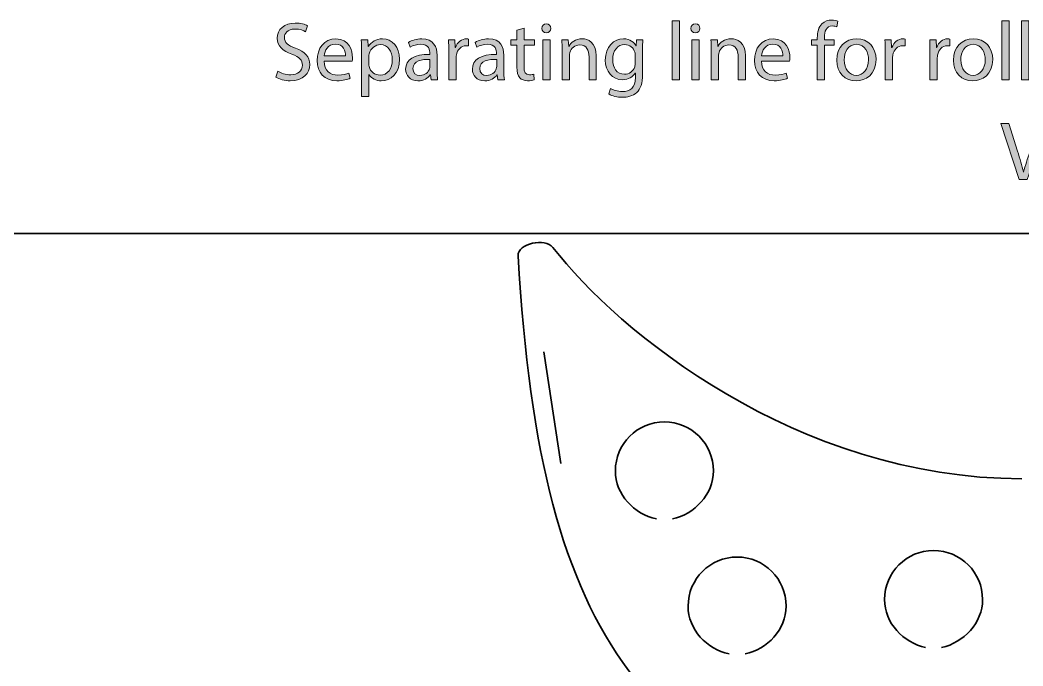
# Model space of a CAD drawing. Header units: inches. Extents: x 2019 to 3086, y -2762 to -1970.
# Drawn here: x 2358.1 to 2511.5, y -2069.2 to -1970.4 of the extents above; entities that cross this region are included whole.
import ezdxf

# ---------------------------------------------------------------- set-up
doc = ezdxf.new("R2010")
doc.units = ezdxf.units.IN
doc.header["$MEASUREMENT"] = 0
doc.layers.add('Layer 1', color=7, linetype='Continuous')

# ---------------------------------------------------------------- blocks, each defined once
blk = doc.blocks.new('block 2')
at = {"layer": 'Layer 1', "true_color": 0x231f20}
h = blk.add_hatch(color=179, dxfattribs=at)
h.dxf.hatch_style = 2
edge = h.paths.add_edge_path()
edge.add_spline(control_points=[(2397.56, -1978.24), (2398.06, -1978.55), (2398.78, -1978.8), (2399.54, -1978.8), (2400.67, -1978.8), (2401.33, -1978.2), (2401.33, -1977.34), (2401.33, -1976.54), (2400.88, -1976.08), (2399.72, -1975.64), (2398.33, -1975.14), (2397.46, -1974.42), (2397.46, -1973.21), (2397.46, -1971.88), (2398.57, -1970.89), (2400.23, -1970.89), (2401.11, -1970.89), (2401.74, -1971.09), (2402.12, -1971.31), (2402.12, -1971.31), (2401.82, -1972.21), (2401.82, -1972.21), (2401.54, -1972.06), (2400.97, -1971.8), (2400.19, -1971.8), (2399.02, -1971.8), (2398.58, -1972.5), (2398.58, -1973.09), (2398.58, -1973.89), (2399.1, -1974.28), (2400.28, -1974.74), (2401.73, -1975.29), (2402.46, -1975.99), (2402.46, -1977.25), (2402.46, -1978.57), (2401.49, -1979.71), (2399.47, -1979.71), (2398.64, -1979.71), (2397.74, -1979.47), (2397.28, -1979.17), (2397.28, -1979.17), (2397.56, -1978.24), (2397.56, -1978.24)], knot_values=[0, 0, 0, 0, 1, 1, 1, 2, 2, 2, 3, 3, 3, 4, 4, 4, 5, 5, 5, 6, 6, 6, 7, 7, 7, 8, 8, 8, 9, 9, 9, 10, 10, 10, 11, 11, 11, 12, 12, 12, 13, 13, 13, 14, 14, 14, 14], degree=3, periodic=1)
h = blk.add_hatch(color=179, dxfattribs=at)
h.dxf.hatch_style = 2
edge = h.paths.add_edge_path()
edge.add_spline(control_points=[(2439.33, -1971.71), (2439.35, -1972.09), (2439.07, -1972.4), (2438.62, -1972.4), (2438.23, -1972.4), (2437.95, -1972.09), (2437.95, -1971.71), (2437.95, -1971.32), (2438.24, -1971.02), (2438.65, -1971.02), (2439.07, -1971.02), (2439.33, -1971.32), (2439.33, -1971.71)], knot_values=[0, 0, 0, 0, 1, 1, 1, 2, 2, 2, 3, 3, 3, 4, 4, 4, 4], degree=3, periodic=1)
h.paths.add_polyline_path([(2438.09, -1979.59), (2438.09, -1973.44), (2439.21, -1973.44), (2439.21, -1979.59)])
h = blk.add_hatch(color=179, dxfattribs=at)
h.dxf.hatch_style = 2
h.paths.add_polyline_path([(2457.9, -1970.57), (2459.02, -1970.57), (2459.02, -1979.59), (2457.9, -1979.59)])
h = blk.add_hatch(color=179, dxfattribs=at)
h.dxf.hatch_style = 2
edge = h.paths.add_edge_path()
edge.add_spline(control_points=[(2462.14, -1971.71), (2462.15, -1972.09), (2461.88, -1972.4), (2461.43, -1972.4), (2461.04, -1972.4), (2460.76, -1972.09), (2460.76, -1971.71), (2460.76, -1971.32), (2461.05, -1971.02), (2461.46, -1971.02), (2461.88, -1971.02), (2462.14, -1971.32), (2462.14, -1971.71)], knot_values=[0, 0, 0, 0, 1, 1, 1, 2, 2, 2, 3, 3, 3, 4, 4, 4, 4], degree=3, periodic=1)
h.paths.add_polyline_path([(2460.9, -1979.59), (2460.9, -1973.44), (2462.01, -1973.44), (2462.01, -1979.59)])
h = blk.add_hatch(color=179, dxfattribs=at)
h.dxf.hatch_style = 2
edge = h.paths.add_edge_path()
edge.add_spline(control_points=[(2480.09, -1979.59), (2480.09, -1979.59), (2480.09, -1974.29), (2480.09, -1974.29), (2480.09, -1974.29), (2479.22, -1974.29), (2479.22, -1974.29), (2479.22, -1974.29), (2479.22, -1973.44), (2479.22, -1973.44), (2479.22, -1973.44), (2480.09, -1973.44), (2480.09, -1973.44), (2480.09, -1973.44), (2480.09, -1973.15), (2480.09, -1973.15), (2480.09, -1972.29), (2480.28, -1971.5), (2480.8, -1971), (2481.22, -1970.6), (2481.78, -1970.43), (2482.3, -1970.43), (2482.69, -1970.43), (2483.03, -1970.52), (2483.25, -1970.61), (2483.25, -1970.61), (2483.1, -1971.47), (2483.1, -1971.47), (2482.93, -1971.4), (2482.7, -1971.33), (2482.38, -1971.33), (2481.43, -1971.33), (2481.19, -1972.17), (2481.19, -1973.11), (2481.19, -1973.11), (2481.19, -1973.44), (2481.19, -1973.44), (2481.19, -1973.44), (2482.68, -1973.44), (2482.68, -1973.44), (2482.68, -1973.44), (2482.68, -1974.29), (2482.68, -1974.29), (2482.68, -1974.29), (2481.19, -1974.29), (2481.19, -1974.29), (2481.19, -1974.29), (2481.19, -1979.59), (2481.19, -1979.59), (2481.19, -1979.59), (2480.09, -1979.59), (2480.09, -1979.59)], knot_values=[0, 0, 0, 0, 1, 1, 1, 2, 2, 2, 3, 3, 3, 4, 4, 4, 5, 5, 5, 6, 6, 6, 7, 7, 7, 8, 8, 8, 9, 9, 9, 10, 10, 10, 11, 11, 11, 12, 12, 12, 13, 13, 13, 14, 14, 14, 15, 15, 15, 16, 16, 16, 17, 17, 17, 17], degree=3, periodic=1)
h = blk.add_hatch(color=179, dxfattribs=at)
h.dxf.hatch_style = 2
h.paths.add_polyline_path([(2508.33, -1970.57), (2509.45, -1970.57), (2509.45, -1979.59), (2508.33, -1979.59)])
h = blk.add_hatch(color=179, dxfattribs=at)
h.dxf.hatch_style = 2
h.paths.add_polyline_path([(2511.33, -1970.57), (2512.45, -1970.57), (2512.45, -1979.59), (2511.33, -1979.59)])
h = blk.add_hatch(color=179, dxfattribs=at)
h.dxf.hatch_style = 2
edge = h.paths.add_edge_path()
edge.add_spline(control_points=[(2435.23, -1971.68), (2435.23, -1971.68), (2435.23, -1973.44), (2435.23, -1973.44), (2435.23, -1973.44), (2436.83, -1973.44), (2436.83, -1973.44), (2436.83, -1973.44), (2436.83, -1974.29), (2436.83, -1974.29), (2436.83, -1974.29), (2435.23, -1974.29), (2435.23, -1974.29), (2435.23, -1974.29), (2435.23, -1977.61), (2435.23, -1977.61), (2435.23, -1978.37), (2435.45, -1978.8), (2436.07, -1978.8), (2436.36, -1978.8), (2436.58, -1978.76), (2436.72, -1978.72), (2436.72, -1978.72), (2436.77, -1979.56), (2436.77, -1979.56), (2436.55, -1979.65), (2436.21, -1979.71), (2435.78, -1979.71), (2435.26, -1979.71), (2434.84, -1979.55), (2434.57, -1979.24), (2434.25, -1978.91), (2434.14, -1978.37), (2434.14, -1977.64), (2434.14, -1977.64), (2434.14, -1974.29), (2434.14, -1974.29), (2434.14, -1974.29), (2433.19, -1974.29), (2433.19, -1974.29), (2433.19, -1974.29), (2433.19, -1973.44), (2433.19, -1973.44), (2433.19, -1973.44), (2434.14, -1973.44), (2434.14, -1973.44), (2434.14, -1973.44), (2434.14, -1971.97), (2434.14, -1971.97), (2434.14, -1971.97), (2435.23, -1971.68), (2435.23, -1971.68)], knot_values=[0, 0, 0, 0, 1, 1, 1, 2, 2, 2, 3, 3, 3, 4, 4, 4, 5, 5, 5, 6, 6, 6, 7, 7, 7, 8, 8, 8, 9, 9, 9, 10, 10, 10, 11, 11, 11, 12, 12, 12, 13, 13, 13, 14, 14, 14, 15, 15, 15, 16, 16, 16, 17, 17, 17, 17], degree=3, periodic=1)
h = blk.add_hatch(color=179, dxfattribs=at)
h.dxf.hatch_style = 2
edge = h.paths.add_edge_path()
edge.add_spline(control_points=[(2404.64, -1976.72), (2404.66, -1978.23), (2405.63, -1978.85), (2406.75, -1978.85), (2407.55, -1978.85), (2408.03, -1978.71), (2408.45, -1978.53), (2408.45, -1978.53), (2408.64, -1979.33), (2408.64, -1979.33), (2408.24, -1979.51), (2407.57, -1979.71), (2406.59, -1979.71), (2404.7, -1979.71), (2403.57, -1978.47), (2403.57, -1976.62), (2403.57, -1974.76), (2404.66, -1973.3), (2406.45, -1973.3), (2408.46, -1973.3), (2408.99, -1975.07), (2408.99, -1976.2), (2408.99, -1976.42), (2408.97, -1976.6), (2408.95, -1976.72), (2408.95, -1976.72), (2404.64, -1976.72), (2404.64, -1976.72)], knot_values=[0, 0, 0, 0, 1, 1, 1, 2, 2, 2, 3, 3, 3, 4, 4, 4, 5, 5, 5, 6, 6, 6, 7, 7, 7, 8, 8, 8, 9, 9, 9, 9], degree=3, periodic=1)
edge = h.paths.add_edge_path()
edge.add_spline(control_points=[(2407.91, -1975.92), (2407.93, -1975.21), (2407.62, -1974.1), (2406.36, -1974.1), (2405.23, -1974.1), (2404.74, -1975.14), (2404.65, -1975.92), (2404.65, -1975.92), (2407.91, -1975.92), (2407.91, -1975.92)], knot_values=[0, 0, 0, 0, 1, 1, 1, 2, 2, 2, 3, 3, 3, 3], degree=3, periodic=1)
h = blk.add_hatch(color=179, dxfattribs=at)
h.dxf.hatch_style = 2
edge = h.paths.add_edge_path()
edge.add_spline(control_points=[(2410.38, -1975.45), (2410.38, -1974.66), (2410.35, -1974.02), (2410.33, -1973.44), (2410.33, -1973.44), (2411.33, -1973.44), (2411.33, -1973.44), (2411.33, -1973.44), (2411.38, -1974.49), (2411.38, -1974.49), (2411.38, -1974.49), (2411.41, -1974.49), (2411.41, -1974.49), (2411.86, -1973.75), (2412.59, -1973.3), (2413.59, -1973.3), (2415.08, -1973.3), (2416.19, -1974.56), (2416.19, -1976.42), (2416.19, -1978.63), (2414.85, -1979.73), (2413.4, -1979.73), (2412.59, -1979.73), (2411.88, -1979.37), (2411.51, -1978.76), (2411.51, -1978.76), (2411.48, -1978.76), (2411.48, -1978.76), (2411.48, -1978.76), (2411.48, -1982.1), (2411.48, -1982.1), (2411.48, -1982.1), (2410.38, -1982.1), (2410.38, -1982.1), (2410.38, -1982.1), (2410.38, -1975.45), (2410.38, -1975.45)], knot_values=[0, 0, 0, 0, 1, 1, 1, 2, 2, 2, 3, 3, 3, 4, 4, 4, 5, 5, 5, 6, 6, 6, 7, 7, 7, 8, 8, 8, 9, 9, 9, 10, 10, 10, 11, 11, 11, 12, 12, 12, 12], degree=3, periodic=1)
edge = h.paths.add_edge_path()
edge.add_spline(control_points=[(2411.48, -1977.09), (2411.48, -1977.25), (2411.51, -1977.4), (2411.53, -1977.54), (2411.74, -1978.32), (2412.41, -1978.85), (2413.21, -1978.85), (2414.39, -1978.85), (2415.08, -1977.89), (2415.08, -1976.48), (2415.08, -1975.24), (2414.43, -1974.19), (2413.25, -1974.19), (2412.49, -1974.19), (2411.77, -1974.74), (2411.56, -1975.57), (2411.52, -1975.71), (2411.48, -1975.88), (2411.48, -1976.03), (2411.48, -1976.03), (2411.48, -1977.09), (2411.48, -1977.09)], knot_values=[0, 0, 0, 0, 1, 1, 1, 2, 2, 2, 3, 3, 3, 4, 4, 4, 5, 5, 5, 6, 6, 6, 7, 7, 7, 7], degree=3, periodic=1)
h = blk.add_hatch(color=179, dxfattribs=at)
h.dxf.hatch_style = 2
edge = h.paths.add_edge_path()
edge.add_spline(control_points=[(2421.01, -1979.59), (2421.01, -1979.59), (2420.92, -1978.81), (2420.92, -1978.81), (2420.92, -1978.81), (2420.88, -1978.81), (2420.88, -1978.81), (2420.54, -1979.29), (2419.88, -1979.73), (2419, -1979.73), (2417.76, -1979.73), (2417.12, -1978.85), (2417.12, -1977.96), (2417.12, -1976.48), (2418.44, -1975.66), (2420.82, -1975.68), (2420.82, -1975.68), (2420.82, -1975.55), (2420.82, -1975.55), (2420.82, -1975.04), (2420.68, -1974.13), (2419.42, -1974.13), (2418.85, -1974.13), (2418.25, -1974.3), (2417.82, -1974.58), (2417.82, -1974.58), (2417.57, -1973.85), (2417.57, -1973.85), (2418.07, -1973.52), (2418.81, -1973.3), (2419.58, -1973.3), (2421.46, -1973.3), (2421.92, -1974.58), (2421.92, -1975.82), (2421.92, -1975.82), (2421.92, -1978.11), (2421.92, -1978.11), (2421.92, -1978.65), (2421.95, -1979.17), (2422.02, -1979.59), (2422.02, -1979.59), (2421.01, -1979.59), (2421.01, -1979.59)], knot_values=[0, 0, 0, 0, 1, 1, 1, 2, 2, 2, 3, 3, 3, 4, 4, 4, 5, 5, 5, 6, 6, 6, 7, 7, 7, 8, 8, 8, 9, 9, 9, 10, 10, 10, 11, 11, 11, 12, 12, 12, 13, 13, 13, 14, 14, 14, 14], degree=3, periodic=1)
edge = h.paths.add_edge_path()
edge.add_spline(control_points=[(2420.84, -1976.45), (2419.62, -1976.42), (2418.24, -1976.64), (2418.24, -1977.83), (2418.24, -1978.56), (2418.72, -1978.9), (2419.29, -1978.9), (2420.09, -1978.9), (2420.6, -1978.39), (2420.78, -1977.87), (2420.82, -1977.76), (2420.84, -1977.63), (2420.84, -1977.52), (2420.84, -1977.52), (2420.84, -1976.45), (2420.84, -1976.45)], knot_values=[0, 0, 0, 0, 1, 1, 1, 2, 2, 2, 3, 3, 3, 4, 4, 4, 5, 5, 5, 5], degree=3, periodic=1)
h = blk.add_hatch(color=179, dxfattribs=at)
h.dxf.hatch_style = 2
edge = h.paths.add_edge_path()
edge.add_spline(control_points=[(2423.72, -1975.36), (2423.72, -1974.63), (2423.71, -1974.01), (2423.67, -1973.44), (2423.67, -1973.44), (2424.65, -1973.44), (2424.65, -1973.44), (2424.65, -1973.44), (2424.69, -1974.65), (2424.69, -1974.65), (2424.69, -1974.65), (2424.74, -1974.65), (2424.74, -1974.65), (2425.02, -1973.82), (2425.69, -1973.3), (2426.44, -1973.3), (2426.57, -1973.3), (2426.66, -1973.31), (2426.76, -1973.34), (2426.76, -1973.34), (2426.76, -1974.39), (2426.76, -1974.39), (2426.65, -1974.37), (2426.53, -1974.35), (2426.38, -1974.35), (2425.59, -1974.35), (2425.03, -1974.95), (2424.88, -1975.79), (2424.85, -1975.94), (2424.83, -1976.12), (2424.83, -1976.31), (2424.83, -1976.31), (2424.83, -1979.59), (2424.83, -1979.59), (2424.83, -1979.59), (2423.72, -1979.59), (2423.72, -1979.59), (2423.72, -1979.59), (2423.72, -1975.36), (2423.72, -1975.36)], knot_values=[0, 0, 0, 0, 1, 1, 1, 2, 2, 2, 3, 3, 3, 4, 4, 4, 5, 5, 5, 6, 6, 6, 7, 7, 7, 8, 8, 8, 9, 9, 9, 10, 10, 10, 11, 11, 11, 12, 12, 12, 13, 13, 13, 13], degree=3, periodic=1)
h = blk.add_hatch(color=179, dxfattribs=at)
h.dxf.hatch_style = 2
edge = h.paths.add_edge_path()
edge.add_spline(control_points=[(2431.22, -1979.59), (2431.22, -1979.59), (2431.13, -1978.81), (2431.13, -1978.81), (2431.13, -1978.81), (2431.09, -1978.81), (2431.09, -1978.81), (2430.75, -1979.29), (2430.09, -1979.73), (2429.21, -1979.73), (2427.97, -1979.73), (2427.33, -1978.85), (2427.33, -1977.96), (2427.33, -1976.48), (2428.65, -1975.66), (2431.03, -1975.68), (2431.03, -1975.68), (2431.03, -1975.55), (2431.03, -1975.55), (2431.03, -1975.04), (2430.89, -1974.13), (2429.63, -1974.13), (2429.06, -1974.13), (2428.46, -1974.3), (2428.03, -1974.58), (2428.03, -1974.58), (2427.78, -1973.85), (2427.78, -1973.85), (2428.28, -1973.52), (2429.02, -1973.3), (2429.8, -1973.3), (2431.67, -1973.3), (2432.13, -1974.58), (2432.13, -1975.82), (2432.13, -1975.82), (2432.13, -1978.11), (2432.13, -1978.11), (2432.13, -1978.65), (2432.16, -1979.17), (2432.23, -1979.59), (2432.23, -1979.59), (2431.22, -1979.59), (2431.22, -1979.59)], knot_values=[0, 0, 0, 0, 1, 1, 1, 2, 2, 2, 3, 3, 3, 4, 4, 4, 5, 5, 5, 6, 6, 6, 7, 7, 7, 8, 8, 8, 9, 9, 9, 10, 10, 10, 11, 11, 11, 12, 12, 12, 13, 13, 13, 14, 14, 14, 14], degree=3, periodic=1)
edge = h.paths.add_edge_path()
edge.add_spline(control_points=[(2431.05, -1976.45), (2429.83, -1976.42), (2428.45, -1976.64), (2428.45, -1977.83), (2428.45, -1978.56), (2428.93, -1978.9), (2429.5, -1978.9), (2430.3, -1978.9), (2430.81, -1978.39), (2430.99, -1977.87), (2431.03, -1977.76), (2431.05, -1977.63), (2431.05, -1977.52), (2431.05, -1977.52), (2431.05, -1976.45), (2431.05, -1976.45)], knot_values=[0, 0, 0, 0, 1, 1, 1, 2, 2, 2, 3, 3, 3, 4, 4, 4, 5, 5, 5, 5], degree=3, periodic=1)
h = blk.add_hatch(color=179, dxfattribs=at)
h.dxf.hatch_style = 2
edge = h.paths.add_edge_path()
edge.add_spline(control_points=[(2441.06, -1975.1), (2441.06, -1974.47), (2441.05, -1973.95), (2441.01, -1973.44), (2441.01, -1973.44), (2442, -1973.44), (2442, -1973.44), (2442, -1973.44), (2442.06, -1974.46), (2442.06, -1974.46), (2442.06, -1974.46), (2442.09, -1974.46), (2442.09, -1974.46), (2442.39, -1973.87), (2443.1, -1973.3), (2444.12, -1973.3), (2444.97, -1973.3), (2446.29, -1973.81), (2446.29, -1975.92), (2446.29, -1975.92), (2446.29, -1979.59), (2446.29, -1979.59), (2446.29, -1979.59), (2445.17, -1979.59), (2445.17, -1979.59), (2445.17, -1979.59), (2445.17, -1976.04), (2445.17, -1976.04), (2445.17, -1975.05), (2444.81, -1974.23), (2443.75, -1974.23), (2443.02, -1974.23), (2442.44, -1974.75), (2442.25, -1975.37), (2442.2, -1975.51), (2442.18, -1975.7), (2442.18, -1975.89), (2442.18, -1975.89), (2442.18, -1979.59), (2442.18, -1979.59), (2442.18, -1979.59), (2441.06, -1979.59), (2441.06, -1979.59), (2441.06, -1979.59), (2441.06, -1975.1), (2441.06, -1975.1)], knot_values=[0, 0, 0, 0, 1, 1, 1, 2, 2, 2, 3, 3, 3, 4, 4, 4, 5, 5, 5, 6, 6, 6, 7, 7, 7, 8, 8, 8, 9, 9, 9, 10, 10, 10, 11, 11, 11, 12, 12, 12, 13, 13, 13, 14, 14, 14, 15, 15, 15, 15], degree=3, periodic=1)
h = blk.add_hatch(color=179, dxfattribs=at)
h.dxf.hatch_style = 2
edge = h.paths.add_edge_path()
edge.add_spline(control_points=[(2453.4, -1973.44), (2453.38, -1973.89), (2453.35, -1974.38), (2453.35, -1975.13), (2453.35, -1975.13), (2453.35, -1978.7), (2453.35, -1978.7), (2453.35, -1980.11), (2453.07, -1980.97), (2452.48, -1981.5), (2451.88, -1982.06), (2451.02, -1982.24), (2450.24, -1982.24), (2449.51, -1982.24), (2448.69, -1982.06), (2448.2, -1981.73), (2448.2, -1981.73), (2448.48, -1980.88), (2448.48, -1980.88), (2448.88, -1981.14), (2449.52, -1981.36), (2450.28, -1981.36), (2451.42, -1981.36), (2452.26, -1980.77), (2452.26, -1979.22), (2452.26, -1979.22), (2452.26, -1978.53), (2452.26, -1978.53), (2452.26, -1978.53), (2452.24, -1978.53), (2452.24, -1978.53), (2451.89, -1979.1), (2451.23, -1979.56), (2450.28, -1979.56), (2448.76, -1979.56), (2447.66, -1978.27), (2447.66, -1976.56), (2447.66, -1974.48), (2449.02, -1973.3), (2450.43, -1973.3), (2451.5, -1973.3), (2452.08, -1973.86), (2452.35, -1974.37), (2452.35, -1974.37), (2452.38, -1974.37), (2452.38, -1974.37), (2452.38, -1974.37), (2452.43, -1973.44), (2452.43, -1973.44), (2452.43, -1973.44), (2453.4, -1973.44), (2453.4, -1973.44)], knot_values=[0, 0, 0, 0, 1, 1, 1, 2, 2, 2, 3, 3, 3, 4, 4, 4, 5, 5, 5, 6, 6, 6, 7, 7, 7, 8, 8, 8, 9, 9, 9, 10, 10, 10, 11, 11, 11, 12, 12, 12, 13, 13, 13, 14, 14, 14, 15, 15, 15, 16, 16, 16, 17, 17, 17, 17], degree=3, periodic=1)
edge = h.paths.add_edge_path()
edge.add_spline(control_points=[(2452.25, -1975.87), (2452.25, -1975.68), (2452.24, -1975.51), (2452.18, -1975.36), (2451.98, -1974.71), (2451.44, -1974.18), (2450.62, -1974.18), (2449.56, -1974.18), (2448.79, -1975.08), (2448.79, -1976.5), (2448.79, -1977.71), (2449.4, -1978.71), (2450.61, -1978.71), (2451.3, -1978.71), (2451.92, -1978.28), (2452.16, -1977.57), (2452.22, -1977.38), (2452.25, -1977.16), (2452.25, -1976.97), (2452.25, -1976.97), (2452.25, -1975.87), (2452.25, -1975.87)], knot_values=[0, 0, 0, 0, 1, 1, 1, 2, 2, 2, 3, 3, 3, 4, 4, 4, 5, 5, 5, 6, 6, 6, 7, 7, 7, 7], degree=3, periodic=1)
h = blk.add_hatch(color=179, dxfattribs=at)
h.dxf.hatch_style = 2
edge = h.paths.add_edge_path()
edge.add_spline(control_points=[(2463.87, -1975.1), (2463.87, -1974.47), (2463.86, -1973.95), (2463.82, -1973.44), (2463.82, -1973.44), (2464.81, -1973.44), (2464.81, -1973.44), (2464.81, -1973.44), (2464.87, -1974.46), (2464.87, -1974.46), (2464.87, -1974.46), (2464.9, -1974.46), (2464.9, -1974.46), (2465.2, -1973.87), (2465.91, -1973.3), (2466.93, -1973.3), (2467.78, -1973.3), (2469.1, -1973.81), (2469.1, -1975.92), (2469.1, -1975.92), (2469.1, -1979.59), (2469.1, -1979.59), (2469.1, -1979.59), (2467.98, -1979.59), (2467.98, -1979.59), (2467.98, -1979.59), (2467.98, -1976.04), (2467.98, -1976.04), (2467.98, -1975.05), (2467.62, -1974.23), (2466.56, -1974.23), (2465.82, -1974.23), (2465.25, -1974.75), (2465.06, -1975.37), (2465.01, -1975.51), (2464.99, -1975.7), (2464.99, -1975.89), (2464.99, -1975.89), (2464.99, -1979.59), (2464.99, -1979.59), (2464.99, -1979.59), (2463.87, -1979.59), (2463.87, -1979.59), (2463.87, -1979.59), (2463.87, -1975.1), (2463.87, -1975.1)], knot_values=[0, 0, 0, 0, 1, 1, 1, 2, 2, 2, 3, 3, 3, 4, 4, 4, 5, 5, 5, 6, 6, 6, 7, 7, 7, 8, 8, 8, 9, 9, 9, 10, 10, 10, 11, 11, 11, 12, 12, 12, 13, 13, 13, 14, 14, 14, 15, 15, 15, 15], degree=3, periodic=1)
h = blk.add_hatch(color=179, dxfattribs=at)
h.dxf.hatch_style = 2
edge = h.paths.add_edge_path()
edge.add_spline(control_points=[(2471.54, -1976.72), (2471.57, -1978.23), (2472.53, -1978.85), (2473.65, -1978.85), (2474.45, -1978.85), (2474.93, -1978.71), (2475.35, -1978.53), (2475.35, -1978.53), (2475.54, -1979.33), (2475.54, -1979.33), (2475.15, -1979.51), (2474.47, -1979.71), (2473.5, -1979.71), (2471.6, -1979.71), (2470.47, -1978.47), (2470.47, -1976.62), (2470.47, -1974.76), (2471.57, -1973.3), (2473.36, -1973.3), (2475.36, -1973.3), (2475.9, -1975.07), (2475.9, -1976.2), (2475.9, -1976.42), (2475.87, -1976.6), (2475.86, -1976.72), (2475.86, -1976.72), (2471.54, -1976.72), (2471.54, -1976.72)], knot_values=[0, 0, 0, 0, 1, 1, 1, 2, 2, 2, 3, 3, 3, 4, 4, 4, 5, 5, 5, 6, 6, 6, 7, 7, 7, 8, 8, 8, 9, 9, 9, 9], degree=3, periodic=1)
edge = h.paths.add_edge_path()
edge.add_spline(control_points=[(2474.82, -1975.92), (2474.83, -1975.21), (2474.52, -1974.1), (2473.27, -1974.1), (2472.14, -1974.1), (2471.64, -1975.14), (2471.55, -1975.92), (2471.55, -1975.92), (2474.82, -1975.92), (2474.82, -1975.92)], knot_values=[0, 0, 0, 0, 1, 1, 1, 2, 2, 2, 3, 3, 3, 3], degree=3, periodic=1)
h = blk.add_hatch(color=179, dxfattribs=at)
h.dxf.hatch_style = 2
edge = h.paths.add_edge_path()
edge.add_spline(control_points=[(2489.08, -1976.46), (2489.08, -1978.74), (2487.5, -1979.73), (2486.02, -1979.73), (2484.35, -1979.73), (2483.07, -1978.51), (2483.07, -1976.56), (2483.07, -1974.51), (2484.42, -1973.3), (2486.12, -1973.3), (2487.88, -1973.3), (2489.08, -1974.58), (2489.08, -1976.46)], knot_values=[0, 0, 0, 0, 1, 1, 1, 2, 2, 2, 3, 3, 3, 4, 4, 4, 4], degree=3, periodic=1)
edge = h.paths.add_edge_path()
edge.add_spline(control_points=[(2484.2, -1976.53), (2484.2, -1977.87), (2484.98, -1978.89), (2486.07, -1978.89), (2487.13, -1978.89), (2487.93, -1977.89), (2487.93, -1976.5), (2487.93, -1975.46), (2487.41, -1974.14), (2486.09, -1974.14), (2484.77, -1974.14), (2484.2, -1975.36), (2484.2, -1976.53)], knot_values=[0, 0, 0, 0, 1, 1, 1, 2, 2, 2, 3, 3, 3, 4, 4, 4, 4], degree=3, periodic=1)
h = blk.add_hatch(color=179, dxfattribs=at)
h.dxf.hatch_style = 2
edge = h.paths.add_edge_path()
edge.add_spline(control_points=[(2490.49, -1975.36), (2490.49, -1974.63), (2490.48, -1974.01), (2490.44, -1973.44), (2490.44, -1973.44), (2491.41, -1973.44), (2491.41, -1973.44), (2491.41, -1973.44), (2491.45, -1974.65), (2491.45, -1974.65), (2491.45, -1974.65), (2491.5, -1974.65), (2491.5, -1974.65), (2491.78, -1973.82), (2492.46, -1973.3), (2493.21, -1973.3), (2493.33, -1973.3), (2493.42, -1973.31), (2493.52, -1973.34), (2493.52, -1973.34), (2493.52, -1974.39), (2493.52, -1974.39), (2493.41, -1974.37), (2493.29, -1974.35), (2493.14, -1974.35), (2492.35, -1974.35), (2491.8, -1974.95), (2491.64, -1975.79), (2491.62, -1975.94), (2491.59, -1976.12), (2491.59, -1976.31), (2491.59, -1976.31), (2491.59, -1979.59), (2491.59, -1979.59), (2491.59, -1979.59), (2490.49, -1979.59), (2490.49, -1979.59), (2490.49, -1979.59), (2490.49, -1975.36), (2490.49, -1975.36)], knot_values=[0, 0, 0, 0, 1, 1, 1, 2, 2, 2, 3, 3, 3, 4, 4, 4, 5, 5, 5, 6, 6, 6, 7, 7, 7, 8, 8, 8, 9, 9, 9, 10, 10, 10, 11, 11, 11, 12, 12, 12, 13, 13, 13, 13], degree=3, periodic=1)
h = blk.add_hatch(color=179, dxfattribs=at)
h.dxf.hatch_style = 2
edge = h.paths.add_edge_path()
edge.add_spline(control_points=[(2497.33, -1975.36), (2497.33, -1974.63), (2497.32, -1974.01), (2497.28, -1973.44), (2497.28, -1973.44), (2498.26, -1973.44), (2498.26, -1973.44), (2498.26, -1973.44), (2498.3, -1974.65), (2498.3, -1974.65), (2498.3, -1974.65), (2498.35, -1974.65), (2498.35, -1974.65), (2498.63, -1973.82), (2499.3, -1973.3), (2500.05, -1973.3), (2500.18, -1973.3), (2500.27, -1973.31), (2500.37, -1973.34), (2500.37, -1973.34), (2500.37, -1974.39), (2500.37, -1974.39), (2500.25, -1974.37), (2500.14, -1974.35), (2499.99, -1974.35), (2499.2, -1974.35), (2498.64, -1974.95), (2498.49, -1975.79), (2498.46, -1975.94), (2498.44, -1976.12), (2498.44, -1976.31), (2498.44, -1976.31), (2498.44, -1979.59), (2498.44, -1979.59), (2498.44, -1979.59), (2497.33, -1979.59), (2497.33, -1979.59), (2497.33, -1979.59), (2497.33, -1975.36), (2497.33, -1975.36)], knot_values=[0, 0, 0, 0, 1, 1, 1, 2, 2, 2, 3, 3, 3, 4, 4, 4, 5, 5, 5, 6, 6, 6, 7, 7, 7, 8, 8, 8, 9, 9, 9, 10, 10, 10, 11, 11, 11, 12, 12, 12, 13, 13, 13, 13], degree=3, periodic=1)
h = blk.add_hatch(color=179, dxfattribs=at)
h.dxf.hatch_style = 2
edge = h.paths.add_edge_path()
edge.add_spline(control_points=[(2506.92, -1976.46), (2506.92, -1978.74), (2505.35, -1979.73), (2503.86, -1979.73), (2502.2, -1979.73), (2500.91, -1978.51), (2500.91, -1976.56), (2500.91, -1974.51), (2502.26, -1973.3), (2503.96, -1973.3), (2505.73, -1973.3), (2506.92, -1974.58), (2506.92, -1976.46)], knot_values=[0, 0, 0, 0, 1, 1, 1, 2, 2, 2, 3, 3, 3, 4, 4, 4, 4], degree=3, periodic=1)
edge = h.paths.add_edge_path()
edge.add_spline(control_points=[(2502.04, -1976.53), (2502.04, -1977.87), (2502.82, -1978.89), (2503.91, -1978.89), (2504.98, -1978.89), (2505.78, -1977.89), (2505.78, -1976.5), (2505.78, -1975.46), (2505.26, -1974.14), (2503.94, -1974.14), (2502.62, -1974.14), (2502.04, -1975.36), (2502.04, -1976.53)], knot_values=[0, 0, 0, 0, 1, 1, 1, 2, 2, 2, 3, 3, 3, 4, 4, 4, 4], degree=3, periodic=1)
h = blk.add_hatch(color=179, dxfattribs=at)
h.dxf.hatch_style = 2
edge = h.paths.add_edge_path()
edge.add_spline(control_points=[(2510.98, -1994.83), (2510.98, -1994.83), (2508.19, -1986.27), (2508.19, -1986.27), (2508.19, -1986.27), (2509.38, -1986.27), (2509.38, -1986.27), (2509.38, -1986.27), (2510.71, -1990.48), (2510.71, -1990.48), (2511.08, -1991.64), (2511.4, -1992.68), (2511.63, -1993.68), (2511.63, -1993.68), (2511.65, -1993.68), (2511.65, -1993.68), (2511.89, -1992.69), (2512.25, -1991.61), (2512.63, -1990.5), (2512.63, -1990.5), (2514.08, -1986.27), (2514.08, -1986.27), (2514.08, -1986.27), (2515.26, -1986.27), (2515.26, -1986.27), (2515.26, -1986.27), (2512.2, -1994.83), (2512.2, -1994.83), (2512.2, -1994.83), (2510.98, -1994.83), (2510.98, -1994.83)], knot_values=[0, 0, 0, 0, 1, 1, 1, 2, 2, 2, 3, 3, 3, 4, 4, 4, 5, 5, 5, 6, 6, 6, 7, 7, 7, 8, 8, 8, 9, 9, 9, 10, 10, 10, 10], degree=3, periodic=1)
at = {"layer": 'Layer 1', "lineweight": 0}
for points in [[(2457.9, -1970.57), (2459.02, -1970.57), (2459.02, -1979.59), (2457.9, -1979.59), (2457.9, -1970.57)], [(2508.33, -1970.57), (2509.45, -1970.57), (2509.45, -1979.59), (2508.33, -1979.59), (2508.33, -1970.57)], [(2511.33, -1970.57), (2512.45, -1970.57), (2512.45, -1979.59), (2511.33, -1979.59), (2511.33, -1970.57)], [(2438.09, -1979.59), (2438.09, -1973.44), (2439.21, -1973.44), (2439.21, -1979.59), (2438.09, -1979.59)], [(2460.9, -1979.59), (2460.9, -1973.44), (2462.01, -1973.44), (2462.01, -1979.59), (2460.9, -1979.59)]]:
    blk.add_lwpolyline(points, dxfattribs=at)
for points, knots in [([(2397.56, -1978.24), (2398.06, -1978.55), (2398.78, -1978.8), (2399.54, -1978.8), (2400.67, -1978.8), (2401.33, -1978.2), (2401.33, -1977.34), (2401.33, -1976.54), (2400.88, -1976.08), (2399.72, -1975.64), (2398.33, -1975.14), (2397.46, -1974.42), (2397.46, -1973.21), (2397.46, -1971.88), (2398.57, -1970.89), (2400.23, -1970.89), (2401.11, -1970.89), (2401.74, -1971.09), (2402.12, -1971.31), (2402.12, -1971.31), (2401.82, -1972.21), (2401.82, -1972.21), (2401.54, -1972.06), (2400.97, -1971.8), (2400.19, -1971.8), (2399.02, -1971.8), (2398.58, -1972.5), (2398.58, -1973.09), (2398.58, -1973.89), (2399.1, -1974.28), (2400.28, -1974.74), (2401.73, -1975.29), (2402.46, -1975.99), (2402.46, -1977.25), (2402.46, -1978.57), (2401.49, -1979.71), (2399.47, -1979.71), (2398.64, -1979.71), (2397.74, -1979.47), (2397.28, -1979.17), (2397.28, -1979.17), (2397.56, -1978.24), (2397.56, -1978.24)], [0, 0, 0, 0, 1, 1, 1, 2, 2, 2, 3, 3, 3, 4, 4, 4, 5, 5, 5, 6, 6, 6, 7, 7, 7, 8, 8, 8, 9, 9, 9, 10, 10, 10, 11, 11, 11, 12, 12, 12, 13, 13, 13, 14, 14, 14, 14]), ([(2439.33, -1971.71), (2439.35, -1972.09), (2439.07, -1972.4), (2438.62, -1972.4), (2438.23, -1972.4), (2437.95, -1972.09), (2437.95, -1971.71), (2437.95, -1971.32), (2438.24, -1971.02), (2438.65, -1971.02), (2439.07, -1971.02), (2439.33, -1971.32), (2439.33, -1971.71)], [0, 0, 0, 0, 1, 1, 1, 2, 2, 2, 3, 3, 3, 4, 4, 4, 4]), ([(2462.14, -1971.71), (2462.15, -1972.09), (2461.88, -1972.4), (2461.43, -1972.4), (2461.04, -1972.4), (2460.76, -1972.09), (2460.76, -1971.71), (2460.76, -1971.32), (2461.05, -1971.02), (2461.46, -1971.02), (2461.88, -1971.02), (2462.14, -1971.32), (2462.14, -1971.71)], [0, 0, 0, 0, 1, 1, 1, 2, 2, 2, 3, 3, 3, 4, 4, 4, 4]), ([(2480.09, -1979.59), (2480.09, -1979.59), (2480.09, -1974.29), (2480.09, -1974.29), (2480.09, -1974.29), (2479.22, -1974.29), (2479.22, -1974.29), (2479.22, -1974.29), (2479.22, -1973.44), (2479.22, -1973.44), (2479.22, -1973.44), (2480.09, -1973.44), (2480.09, -1973.44), (2480.09, -1973.44), (2480.09, -1973.15), (2480.09, -1973.15), (2480.09, -1972.29), (2480.28, -1971.5), (2480.8, -1971), (2481.22, -1970.6), (2481.78, -1970.43), (2482.3, -1970.43), (2482.69, -1970.43), (2483.03, -1970.52), (2483.25, -1970.61), (2483.25, -1970.61), (2483.1, -1971.47), (2483.1, -1971.47), (2482.93, -1971.4), (2482.7, -1971.33), (2482.38, -1971.33), (2481.43, -1971.33), (2481.19, -1972.17), (2481.19, -1973.11), (2481.19, -1973.11), (2481.19, -1973.44), (2481.19, -1973.44), (2481.19, -1973.44), (2482.68, -1973.44), (2482.68, -1973.44), (2482.68, -1973.44), (2482.68, -1974.29), (2482.68, -1974.29), (2482.68, -1974.29), (2481.19, -1974.29), (2481.19, -1974.29), (2481.19, -1974.29), (2481.19, -1979.59), (2481.19, -1979.59), (2481.19, -1979.59), (2480.09, -1979.59), (2480.09, -1979.59)], [0, 0, 0, 0, 1, 1, 1, 2, 2, 2, 3, 3, 3, 4, 4, 4, 5, 5, 5, 6, 6, 6, 7, 7, 7, 8, 8, 8, 9, 9, 9, 10, 10, 10, 11, 11, 11, 12, 12, 12, 13, 13, 13, 14, 14, 14, 15, 15, 15, 16, 16, 16, 17, 17, 17, 17]), ([(2435.23, -1971.68), (2435.23, -1971.68), (2435.23, -1973.44), (2435.23, -1973.44), (2435.23, -1973.44), (2436.83, -1973.44), (2436.83, -1973.44), (2436.83, -1973.44), (2436.83, -1974.29), (2436.83, -1974.29), (2436.83, -1974.29), (2435.23, -1974.29), (2435.23, -1974.29), (2435.23, -1974.29), (2435.23, -1977.61), (2435.23, -1977.61), (2435.23, -1978.37), (2435.45, -1978.8), (2436.07, -1978.8), (2436.36, -1978.8), (2436.58, -1978.76), (2436.72, -1978.72), (2436.72, -1978.72), (2436.77, -1979.56), (2436.77, -1979.56), (2436.55, -1979.65), (2436.21, -1979.71), (2435.78, -1979.71), (2435.26, -1979.71), (2434.84, -1979.55), (2434.57, -1979.24), (2434.25, -1978.91), (2434.14, -1978.37), (2434.14, -1977.64), (2434.14, -1977.64), (2434.14, -1974.29), (2434.14, -1974.29), (2434.14, -1974.29), (2433.19, -1974.29), (2433.19, -1974.29), (2433.19, -1974.29), (2433.19, -1973.44), (2433.19, -1973.44), (2433.19, -1973.44), (2434.14, -1973.44), (2434.14, -1973.44), (2434.14, -1973.44), (2434.14, -1971.97), (2434.14, -1971.97), (2434.14, -1971.97), (2435.23, -1971.68), (2435.23, -1971.68)], [0, 0, 0, 0, 1, 1, 1, 2, 2, 2, 3, 3, 3, 4, 4, 4, 5, 5, 5, 6, 6, 6, 7, 7, 7, 8, 8, 8, 9, 9, 9, 10, 10, 10, 11, 11, 11, 12, 12, 12, 13, 13, 13, 14, 14, 14, 15, 15, 15, 16, 16, 16, 17, 17, 17, 17]), ([(2404.64, -1976.72), (2404.66, -1978.23), (2405.63, -1978.85), (2406.75, -1978.85), (2407.55, -1978.85), (2408.03, -1978.71), (2408.45, -1978.53), (2408.45, -1978.53), (2408.64, -1979.33), (2408.64, -1979.33), (2408.24, -1979.51), (2407.57, -1979.71), (2406.59, -1979.71), (2404.7, -1979.71), (2403.57, -1978.47), (2403.57, -1976.62), (2403.57, -1974.76), (2404.66, -1973.3), (2406.45, -1973.3), (2408.46, -1973.3), (2408.99, -1975.07), (2408.99, -1976.2), (2408.99, -1976.42), (2408.97, -1976.6), (2408.95, -1976.72), (2408.95, -1976.72), (2404.64, -1976.72), (2404.64, -1976.72)], [0, 0, 0, 0, 1, 1, 1, 2, 2, 2, 3, 3, 3, 4, 4, 4, 5, 5, 5, 6, 6, 6, 7, 7, 7, 8, 8, 8, 9, 9, 9, 9]), ([(2407.91, -1975.92), (2407.93, -1975.21), (2407.62, -1974.1), (2406.36, -1974.1), (2405.23, -1974.1), (2404.74, -1975.14), (2404.65, -1975.92), (2404.65, -1975.92), (2407.91, -1975.92), (2407.91, -1975.92)], [0, 0, 0, 0, 1, 1, 1, 2, 2, 2, 3, 3, 3, 3]), ([(2410.38, -1975.45), (2410.38, -1974.66), (2410.35, -1974.02), (2410.33, -1973.44), (2410.33, -1973.44), (2411.33, -1973.44), (2411.33, -1973.44), (2411.33, -1973.44), (2411.38, -1974.49), (2411.38, -1974.49), (2411.38, -1974.49), (2411.41, -1974.49), (2411.41, -1974.49), (2411.86, -1973.75), (2412.59, -1973.3), (2413.59, -1973.3), (2415.08, -1973.3), (2416.19, -1974.56), (2416.19, -1976.42), (2416.19, -1978.63), (2414.85, -1979.73), (2413.4, -1979.73), (2412.59, -1979.73), (2411.88, -1979.37), (2411.51, -1978.76), (2411.51, -1978.76), (2411.48, -1978.76), (2411.48, -1978.76), (2411.48, -1978.76), (2411.48, -1982.1), (2411.48, -1982.1), (2411.48, -1982.1), (2410.38, -1982.1), (2410.38, -1982.1), (2410.38, -1982.1), (2410.38, -1975.45), (2410.38, -1975.45)], [0, 0, 0, 0, 1, 1, 1, 2, 2, 2, 3, 3, 3, 4, 4, 4, 5, 5, 5, 6, 6, 6, 7, 7, 7, 8, 8, 8, 9, 9, 9, 10, 10, 10, 11, 11, 11, 12, 12, 12, 12]), ([(2411.48, -1977.09), (2411.48, -1977.25), (2411.51, -1977.4), (2411.53, -1977.54), (2411.74, -1978.32), (2412.41, -1978.85), (2413.21, -1978.85), (2414.39, -1978.85), (2415.08, -1977.89), (2415.08, -1976.48), (2415.08, -1975.24), (2414.43, -1974.19), (2413.25, -1974.19), (2412.49, -1974.19), (2411.77, -1974.74), (2411.56, -1975.57), (2411.52, -1975.71), (2411.48, -1975.88), (2411.48, -1976.03), (2411.48, -1976.03), (2411.48, -1977.09), (2411.48, -1977.09)], [0, 0, 0, 0, 1, 1, 1, 2, 2, 2, 3, 3, 3, 4, 4, 4, 5, 5, 5, 6, 6, 6, 7, 7, 7, 7]), ([(2421.01, -1979.59), (2421.01, -1979.59), (2420.92, -1978.81), (2420.92, -1978.81), (2420.92, -1978.81), (2420.88, -1978.81), (2420.88, -1978.81), (2420.54, -1979.29), (2419.88, -1979.73), (2419, -1979.73), (2417.76, -1979.73), (2417.12, -1978.85), (2417.12, -1977.96), (2417.12, -1976.48), (2418.44, -1975.66), (2420.82, -1975.68), (2420.82, -1975.68), (2420.82, -1975.55), (2420.82, -1975.55), (2420.82, -1975.04), (2420.68, -1974.13), (2419.42, -1974.13), (2418.85, -1974.13), (2418.25, -1974.3), (2417.82, -1974.58), (2417.82, -1974.58), (2417.57, -1973.85), (2417.57, -1973.85), (2418.07, -1973.52), (2418.81, -1973.3), (2419.58, -1973.3), (2421.46, -1973.3), (2421.92, -1974.58), (2421.92, -1975.82), (2421.92, -1975.82), (2421.92, -1978.11), (2421.92, -1978.11), (2421.92, -1978.65), (2421.95, -1979.17), (2422.02, -1979.59), (2422.02, -1979.59), (2421.01, -1979.59), (2421.01, -1979.59)], [0, 0, 0, 0, 1, 1, 1, 2, 2, 2, 3, 3, 3, 4, 4, 4, 5, 5, 5, 6, 6, 6, 7, 7, 7, 8, 8, 8, 9, 9, 9, 10, 10, 10, 11, 11, 11, 12, 12, 12, 13, 13, 13, 14, 14, 14, 14]), ([(2423.72, -1975.36), (2423.72, -1974.63), (2423.71, -1974.01), (2423.67, -1973.44), (2423.67, -1973.44), (2424.65, -1973.44), (2424.65, -1973.44), (2424.65, -1973.44), (2424.69, -1974.65), (2424.69, -1974.65), (2424.69, -1974.65), (2424.74, -1974.65), (2424.74, -1974.65), (2425.02, -1973.82), (2425.69, -1973.3), (2426.44, -1973.3), (2426.57, -1973.3), (2426.66, -1973.31), (2426.76, -1973.34), (2426.76, -1973.34), (2426.76, -1974.39), (2426.76, -1974.39), (2426.65, -1974.37), (2426.53, -1974.35), (2426.38, -1974.35), (2425.59, -1974.35), (2425.03, -1974.95), (2424.88, -1975.79), (2424.85, -1975.94), (2424.83, -1976.12), (2424.83, -1976.31), (2424.83, -1976.31), (2424.83, -1979.59), (2424.83, -1979.59), (2424.83, -1979.59), (2423.72, -1979.59), (2423.72, -1979.59), (2423.72, -1979.59), (2423.72, -1975.36), (2423.72, -1975.36)], [0, 0, 0, 0, 1, 1, 1, 2, 2, 2, 3, 3, 3, 4, 4, 4, 5, 5, 5, 6, 6, 6, 7, 7, 7, 8, 8, 8, 9, 9, 9, 10, 10, 10, 11, 11, 11, 12, 12, 12, 13, 13, 13, 13]), ([(2431.22, -1979.59), (2431.22, -1979.59), (2431.13, -1978.81), (2431.13, -1978.81), (2431.13, -1978.81), (2431.09, -1978.81), (2431.09, -1978.81), (2430.75, -1979.29), (2430.09, -1979.73), (2429.21, -1979.73), (2427.97, -1979.73), (2427.33, -1978.85), (2427.33, -1977.96), (2427.33, -1976.48), (2428.65, -1975.66), (2431.03, -1975.68), (2431.03, -1975.68), (2431.03, -1975.55), (2431.03, -1975.55), (2431.03, -1975.04), (2430.89, -1974.13), (2429.63, -1974.13), (2429.06, -1974.13), (2428.46, -1974.3), (2428.03, -1974.58), (2428.03, -1974.58), (2427.78, -1973.85), (2427.78, -1973.85), (2428.28, -1973.52), (2429.02, -1973.3), (2429.8, -1973.3), (2431.67, -1973.3), (2432.13, -1974.58), (2432.13, -1975.82), (2432.13, -1975.82), (2432.13, -1978.11), (2432.13, -1978.11), (2432.13, -1978.65), (2432.16, -1979.17), (2432.23, -1979.59), (2432.23, -1979.59), (2431.22, -1979.59), (2431.22, -1979.59)], [0, 0, 0, 0, 1, 1, 1, 2, 2, 2, 3, 3, 3, 4, 4, 4, 5, 5, 5, 6, 6, 6, 7, 7, 7, 8, 8, 8, 9, 9, 9, 10, 10, 10, 11, 11, 11, 12, 12, 12, 13, 13, 13, 14, 14, 14, 14]), ([(2441.06, -1975.1), (2441.06, -1974.47), (2441.05, -1973.95), (2441.01, -1973.44), (2441.01, -1973.44), (2442, -1973.44), (2442, -1973.44), (2442, -1973.44), (2442.06, -1974.46), (2442.06, -1974.46), (2442.06, -1974.46), (2442.09, -1974.46), (2442.09, -1974.46), (2442.39, -1973.87), (2443.1, -1973.3), (2444.12, -1973.3), (2444.97, -1973.3), (2446.29, -1973.81), (2446.29, -1975.92), (2446.29, -1975.92), (2446.29, -1979.59), (2446.29, -1979.59), (2446.29, -1979.59), (2445.17, -1979.59), (2445.17, -1979.59), (2445.17, -1979.59), (2445.17, -1976.04), (2445.17, -1976.04), (2445.17, -1975.05), (2444.81, -1974.23), (2443.75, -1974.23), (2443.02, -1974.23), (2442.44, -1974.75), (2442.25, -1975.37), (2442.2, -1975.51), (2442.18, -1975.7), (2442.18, -1975.89), (2442.18, -1975.89), (2442.18, -1979.59), (2442.18, -1979.59), (2442.18, -1979.59), (2441.06, -1979.59), (2441.06, -1979.59), (2441.06, -1979.59), (2441.06, -1975.1), (2441.06, -1975.1)], [0, 0, 0, 0, 1, 1, 1, 2, 2, 2, 3, 3, 3, 4, 4, 4, 5, 5, 5, 6, 6, 6, 7, 7, 7, 8, 8, 8, 9, 9, 9, 10, 10, 10, 11, 11, 11, 12, 12, 12, 13, 13, 13, 14, 14, 14, 15, 15, 15, 15]), ([(2453.4, -1973.44), (2453.38, -1973.89), (2453.35, -1974.38), (2453.35, -1975.13), (2453.35, -1975.13), (2453.35, -1978.7), (2453.35, -1978.7), (2453.35, -1980.11), (2453.07, -1980.97), (2452.48, -1981.5), (2451.88, -1982.06), (2451.02, -1982.24), (2450.24, -1982.24), (2449.51, -1982.24), (2448.69, -1982.06), (2448.2, -1981.73), (2448.2, -1981.73), (2448.48, -1980.88), (2448.48, -1980.88), (2448.88, -1981.14), (2449.52, -1981.36), (2450.28, -1981.36), (2451.42, -1981.36), (2452.26, -1980.77), (2452.26, -1979.22), (2452.26, -1979.22), (2452.26, -1978.53), (2452.26, -1978.53), (2452.26, -1978.53), (2452.24, -1978.53), (2452.24, -1978.53), (2451.89, -1979.1), (2451.23, -1979.56), (2450.28, -1979.56), (2448.76, -1979.56), (2447.66, -1978.27), (2447.66, -1976.56), (2447.66, -1974.48), (2449.02, -1973.3), (2450.43, -1973.3), (2451.5, -1973.3), (2452.08, -1973.86), (2452.35, -1974.37), (2452.35, -1974.37), (2452.38, -1974.37), (2452.38, -1974.37), (2452.38, -1974.37), (2452.43, -1973.44), (2452.43, -1973.44), (2452.43, -1973.44), (2453.4, -1973.44), (2453.4, -1973.44)], [0, 0, 0, 0, 1, 1, 1, 2, 2, 2, 3, 3, 3, 4, 4, 4, 5, 5, 5, 6, 6, 6, 7, 7, 7, 8, 8, 8, 9, 9, 9, 10, 10, 10, 11, 11, 11, 12, 12, 12, 13, 13, 13, 14, 14, 14, 15, 15, 15, 16, 16, 16, 17, 17, 17, 17]), ([(2452.25, -1975.87), (2452.25, -1975.68), (2452.24, -1975.51), (2452.18, -1975.36), (2451.98, -1974.71), (2451.44, -1974.18), (2450.62, -1974.18), (2449.56, -1974.18), (2448.79, -1975.08), (2448.79, -1976.5), (2448.79, -1977.71), (2449.4, -1978.71), (2450.61, -1978.71), (2451.3, -1978.71), (2451.92, -1978.28), (2452.16, -1977.57), (2452.22, -1977.38), (2452.25, -1977.16), (2452.25, -1976.97), (2452.25, -1976.97), (2452.25, -1975.87), (2452.25, -1975.87)], [0, 0, 0, 0, 1, 1, 1, 2, 2, 2, 3, 3, 3, 4, 4, 4, 5, 5, 5, 6, 6, 6, 7, 7, 7, 7]), ([(2463.87, -1975.1), (2463.87, -1974.47), (2463.86, -1973.95), (2463.82, -1973.44), (2463.82, -1973.44), (2464.81, -1973.44), (2464.81, -1973.44), (2464.81, -1973.44), (2464.87, -1974.46), (2464.87, -1974.46), (2464.87, -1974.46), (2464.9, -1974.46), (2464.9, -1974.46), (2465.2, -1973.87), (2465.91, -1973.3), (2466.93, -1973.3), (2467.78, -1973.3), (2469.1, -1973.81), (2469.1, -1975.92), (2469.1, -1975.92), (2469.1, -1979.59), (2469.1, -1979.59), (2469.1, -1979.59), (2467.98, -1979.59), (2467.98, -1979.59), (2467.98, -1979.59), (2467.98, -1976.04), (2467.98, -1976.04), (2467.98, -1975.05), (2467.62, -1974.23), (2466.56, -1974.23), (2465.82, -1974.23), (2465.25, -1974.75), (2465.06, -1975.37), (2465.01, -1975.51), (2464.99, -1975.7), (2464.99, -1975.89), (2464.99, -1975.89), (2464.99, -1979.59), (2464.99, -1979.59), (2464.99, -1979.59), (2463.87, -1979.59), (2463.87, -1979.59), (2463.87, -1979.59), (2463.87, -1975.1), (2463.87, -1975.1)], [0, 0, 0, 0, 1, 1, 1, 2, 2, 2, 3, 3, 3, 4, 4, 4, 5, 5, 5, 6, 6, 6, 7, 7, 7, 8, 8, 8, 9, 9, 9, 10, 10, 10, 11, 11, 11, 12, 12, 12, 13, 13, 13, 14, 14, 14, 15, 15, 15, 15]), ([(2471.54, -1976.72), (2471.57, -1978.23), (2472.53, -1978.85), (2473.65, -1978.85), (2474.45, -1978.85), (2474.93, -1978.71), (2475.35, -1978.53), (2475.35, -1978.53), (2475.54, -1979.33), (2475.54, -1979.33), (2475.15, -1979.51), (2474.47, -1979.71), (2473.5, -1979.71), (2471.6, -1979.71), (2470.47, -1978.47), (2470.47, -1976.62), (2470.47, -1974.76), (2471.57, -1973.3), (2473.36, -1973.3), (2475.36, -1973.3), (2475.9, -1975.07), (2475.9, -1976.2), (2475.9, -1976.42), (2475.87, -1976.6), (2475.86, -1976.72), (2475.86, -1976.72), (2471.54, -1976.72), (2471.54, -1976.72)], [0, 0, 0, 0, 1, 1, 1, 2, 2, 2, 3, 3, 3, 4, 4, 4, 5, 5, 5, 6, 6, 6, 7, 7, 7, 8, 8, 8, 9, 9, 9, 9]), ([(2474.82, -1975.92), (2474.83, -1975.21), (2474.52, -1974.1), (2473.27, -1974.1), (2472.14, -1974.1), (2471.64, -1975.14), (2471.55, -1975.92), (2471.55, -1975.92), (2474.82, -1975.92), (2474.82, -1975.92)], [0, 0, 0, 0, 1, 1, 1, 2, 2, 2, 3, 3, 3, 3]), ([(2489.08, -1976.46), (2489.08, -1978.74), (2487.5, -1979.73), (2486.02, -1979.73), (2484.35, -1979.73), (2483.07, -1978.51), (2483.07, -1976.56), (2483.07, -1974.51), (2484.42, -1973.3), (2486.12, -1973.3), (2487.88, -1973.3), (2489.08, -1974.58), (2489.08, -1976.46)], [0, 0, 0, 0, 1, 1, 1, 2, 2, 2, 3, 3, 3, 4, 4, 4, 4]), ([(2484.2, -1976.53), (2484.2, -1977.87), (2484.98, -1978.89), (2486.07, -1978.89), (2487.13, -1978.89), (2487.93, -1977.89), (2487.93, -1976.5), (2487.93, -1975.46), (2487.41, -1974.14), (2486.09, -1974.14), (2484.77, -1974.14), (2484.2, -1975.36), (2484.2, -1976.53)], [0, 0, 0, 0, 1, 1, 1, 2, 2, 2, 3, 3, 3, 4, 4, 4, 4]), ([(2490.49, -1975.36), (2490.49, -1974.63), (2490.48, -1974.01), (2490.44, -1973.44), (2490.44, -1973.44), (2491.41, -1973.44), (2491.41, -1973.44), (2491.41, -1973.44), (2491.45, -1974.65), (2491.45, -1974.65), (2491.45, -1974.65), (2491.5, -1974.65), (2491.5, -1974.65), (2491.78, -1973.82), (2492.46, -1973.3), (2493.21, -1973.3), (2493.33, -1973.3), (2493.42, -1973.31), (2493.52, -1973.34), (2493.52, -1973.34), (2493.52, -1974.39), (2493.52, -1974.39), (2493.41, -1974.37), (2493.29, -1974.35), (2493.14, -1974.35), (2492.35, -1974.35), (2491.8, -1974.95), (2491.64, -1975.79), (2491.62, -1975.94), (2491.59, -1976.12), (2491.59, -1976.31), (2491.59, -1976.31), (2491.59, -1979.59), (2491.59, -1979.59), (2491.59, -1979.59), (2490.49, -1979.59), (2490.49, -1979.59), (2490.49, -1979.59), (2490.49, -1975.36), (2490.49, -1975.36)], [0, 0, 0, 0, 1, 1, 1, 2, 2, 2, 3, 3, 3, 4, 4, 4, 5, 5, 5, 6, 6, 6, 7, 7, 7, 8, 8, 8, 9, 9, 9, 10, 10, 10, 11, 11, 11, 12, 12, 12, 13, 13, 13, 13]), ([(2497.33, -1975.36), (2497.33, -1974.63), (2497.32, -1974.01), (2497.28, -1973.44), (2497.28, -1973.44), (2498.26, -1973.44), (2498.26, -1973.44), (2498.26, -1973.44), (2498.3, -1974.65), (2498.3, -1974.65), (2498.3, -1974.65), (2498.35, -1974.65), (2498.35, -1974.65), (2498.63, -1973.82), (2499.3, -1973.3), (2500.05, -1973.3), (2500.18, -1973.3), (2500.27, -1973.31), (2500.37, -1973.34), (2500.37, -1973.34), (2500.37, -1974.39), (2500.37, -1974.39), (2500.25, -1974.37), (2500.14, -1974.35), (2499.99, -1974.35), (2499.2, -1974.35), (2498.64, -1974.95), (2498.49, -1975.79), (2498.46, -1975.94), (2498.44, -1976.12), (2498.44, -1976.31), (2498.44, -1976.31), (2498.44, -1979.59), (2498.44, -1979.59), (2498.44, -1979.59), (2497.33, -1979.59), (2497.33, -1979.59), (2497.33, -1979.59), (2497.33, -1975.36), (2497.33, -1975.36)], [0, 0, 0, 0, 1, 1, 1, 2, 2, 2, 3, 3, 3, 4, 4, 4, 5, 5, 5, 6, 6, 6, 7, 7, 7, 8, 8, 8, 9, 9, 9, 10, 10, 10, 11, 11, 11, 12, 12, 12, 13, 13, 13, 13]), ([(2506.92, -1976.46), (2506.92, -1978.74), (2505.35, -1979.73), (2503.86, -1979.73), (2502.2, -1979.73), (2500.91, -1978.51), (2500.91, -1976.56), (2500.91, -1974.51), (2502.26, -1973.3), (2503.96, -1973.3), (2505.73, -1973.3), (2506.92, -1974.58), (2506.92, -1976.46)], [0, 0, 0, 0, 1, 1, 1, 2, 2, 2, 3, 3, 3, 4, 4, 4, 4]), ([(2502.04, -1976.53), (2502.04, -1977.87), (2502.82, -1978.89), (2503.91, -1978.89), (2504.98, -1978.89), (2505.78, -1977.89), (2505.78, -1976.5), (2505.78, -1975.46), (2505.26, -1974.14), (2503.94, -1974.14), (2502.62, -1974.14), (2502.04, -1975.36), (2502.04, -1976.53)], [0, 0, 0, 0, 1, 1, 1, 2, 2, 2, 3, 3, 3, 4, 4, 4, 4]), ([(2420.84, -1976.45), (2419.62, -1976.42), (2418.24, -1976.64), (2418.24, -1977.83), (2418.24, -1978.56), (2418.72, -1978.9), (2419.29, -1978.9), (2420.09, -1978.9), (2420.6, -1978.39), (2420.78, -1977.87), (2420.82, -1977.76), (2420.84, -1977.63), (2420.84, -1977.52), (2420.84, -1977.52), (2420.84, -1976.45), (2420.84, -1976.45)], [0, 0, 0, 0, 1, 1, 1, 2, 2, 2, 3, 3, 3, 4, 4, 4, 5, 5, 5, 5]), ([(2431.05, -1976.45), (2429.83, -1976.42), (2428.45, -1976.64), (2428.45, -1977.83), (2428.45, -1978.56), (2428.93, -1978.9), (2429.5, -1978.9), (2430.3, -1978.9), (2430.81, -1978.39), (2430.99, -1977.87), (2431.03, -1977.76), (2431.05, -1977.63), (2431.05, -1977.52), (2431.05, -1977.52), (2431.05, -1976.45), (2431.05, -1976.45)], [0, 0, 0, 0, 1, 1, 1, 2, 2, 2, 3, 3, 3, 4, 4, 4, 5, 5, 5, 5]), ([(2510.98, -1994.83), (2510.98, -1994.83), (2508.19, -1986.27), (2508.19, -1986.27), (2508.19, -1986.27), (2509.38, -1986.27), (2509.38, -1986.27), (2509.38, -1986.27), (2510.71, -1990.48), (2510.71, -1990.48), (2511.08, -1991.64), (2511.4, -1992.68), (2511.63, -1993.68), (2511.63, -1993.68), (2511.65, -1993.68), (2511.65, -1993.68), (2511.89, -1992.69), (2512.25, -1991.61), (2512.63, -1990.5), (2512.63, -1990.5), (2514.08, -1986.27), (2514.08, -1986.27), (2514.08, -1986.27), (2515.26, -1986.27), (2515.26, -1986.27), (2515.26, -1986.27), (2512.2, -1994.83), (2512.2, -1994.83), (2512.2, -1994.83), (2510.98, -1994.83), (2510.98, -1994.83)], [0, 0, 0, 0, 1, 1, 1, 2, 2, 2, 3, 3, 3, 4, 4, 4, 5, 5, 5, 6, 6, 6, 7, 7, 7, 8, 8, 8, 9, 9, 9, 10, 10, 10, 10])]:
    blk.add_open_spline(points, degree=3, knots=knots, dxfattribs=at)

msp = doc.modelspace()

# ---------------------------------------------------------------- linework, layer by layer
at = {"layer": 'Layer 1', "color": 240, "lineweight": 35, "true_color": 0xed1c24}
msp.add_lwpolyline([(2019.47, -2003.07), (3086.27, -2003.07)], dxfattribs=at)
at = {"layer": 'Layer 1', "color": 179, "lineweight": 35, "true_color": 0x231f20}
msp.add_lwpolyline([(2440.87, -2038.22), (2438.26, -2021.16)], dxfattribs=at)
for points, knots in [([(2511.38, -2040.57), (2476.75, -2040.48), (2449.53, -2017.96), (2439.66, -2005.22), (2438.49, -2003.71), (2434.21, -2004.56), (2434.32, -2006.48), (2437.79, -2066.98), (2454.49, -2084.66), (2499.08, -2098.16), (2499.08, -2098.16), (2499.08, -2098.42), (2499.08, -2098.42), (2499.08, -2098.42), (2455.59, -2098.42), (2455.59, -2098.42), (2455.59, -2098.42), (2455.59, -2098.41), (2455.59, -2098.41), (2455.59, -2098.41), (2454.65, -2092.03), (2454.65, -2092.03), (2454.51, -2091.05), (2453.67, -2090.32), (2452.68, -2090.32), (2452.68, -2090.32), (2447.37, -2090.32), (2447.37, -2090.32), (2447.37, -2090.32), (2439.06, -2095.94), (2439.06, -2095.94), (2439.06, -2095.94), (2439.06, -2098.41), (2439.06, -2098.41), (2439.06, -2098.41), (2447.37, -2098.41), (2447.37, -2098.41), (2447.37, -2098.41), (2447.37, -2098.42), (2447.37, -2098.42), (2447.37, -2098.42), (2402.21, -2098.42), (2402.21, -2098.42), (2402.21, -2098.42), (2402.21, -2098.41), (2402.21, -2098.41), (2402.21, -2098.41), (2401.27, -2092.03), (2401.27, -2092.03), (2401.13, -2091.05), (2400.28, -2090.32), (2399.29, -2090.32), (2399.29, -2090.32), (2393.99, -2090.32), (2393.99, -2090.32), (2393.99, -2090.32), (2385.67, -2095.94), (2385.67, -2095.94), (2385.67, -2095.94), (2385.67, -2098.41), (2385.67, -2098.41), (2385.67, -2098.41), (2393.99, -2098.41), (2393.99, -2098.41), (2393.99, -2098.41), (2393.99, -2098.42), (2393.99, -2098.42), (2393.99, -2098.42), (2364.92, -2098.42), (2364.92, -2098.42), (2361.59, -2098.42), (2358.88, -2101.26), (2358.88, -2104.77), (2358.88, -2104.77), (2358.88, -2223.34), (2358.88, -2223.34), (2358.88, -2293.48), (2408.49, -2345.34), (2475.29, -2345.34), (2475.29, -2345.34), (2511.42, -2345.34), (2511.42, -2345.34)], [0, 0, 0, 0, 1, 1, 1, 2, 2, 2, 3, 3, 3, 4, 4, 4, 5, 5, 5, 6, 6, 6, 7, 7, 7, 8, 8, 8, 9, 9, 9, 10, 10, 10, 11, 11, 11, 12, 12, 12, 13, 13, 13, 14, 14, 14, 15, 15, 15, 16, 16, 16, 17, 17, 17, 18, 18, 18, 19, 19, 19, 20, 20, 20, 21, 21, 21, 22, 22, 22, 23, 23, 23, 24, 24, 24, 25, 25, 25, 26, 26, 26, 27, 27, 27, 27]), ([(2457.93, -2046.7), (2461.31, -2045.97), (2464.2, -2042.97), (2464.2, -2039.37), (2464.2, -2035.23), (2460.84, -2031.87), (2456.7, -2031.87), (2452.56, -2031.87), (2449.2, -2035.23), (2449.2, -2039.37), (2449.2, -2042.97), (2452.09, -2045.97), (2455.47, -2046.7)], [0, 0, 0, 0, 1, 1, 1, 2, 2, 2, 3, 3, 3, 4, 4, 4, 4]), ([(2469.05, -2067.36), (2472.44, -2066.64), (2475.33, -2063.63), (2475.33, -2060.03), (2475.33, -2055.89), (2471.97, -2052.53), (2467.83, -2052.53), (2463.68, -2052.53), (2460.33, -2055.89), (2460.33, -2060.03), (2460.33, -2063.63), (2463.21, -2066.64), (2466.6, -2067.36)], [0, 0, 0, 0, 1, 1, 1, 2, 2, 2, 3, 3, 3, 4, 4, 4, 4]), ([(2499.1, -2066.36), (2502.48, -2065.64), (2505.37, -2062.63), (2505.37, -2059.03), (2505.37, -2054.89), (2502.01, -2051.53), (2497.87, -2051.53), (2493.73, -2051.53), (2490.37, -2054.89), (2490.37, -2059.03), (2490.37, -2062.63), (2493.26, -2065.64), (2496.64, -2066.36)], [0, 0, 0, 0, 1, 1, 1, 2, 2, 2, 3, 3, 3, 4, 4, 4, 4])]:
    msp.add_open_spline(points, degree=3, knots=knots, dxfattribs=at)

# ---------------------------------------------------------------- block references
at = {"layer": 'Layer 1'}
msp.add_blockref('block 2', (0, 0), dxfattribs=at)

doc.saveas('drawing.dxf')
